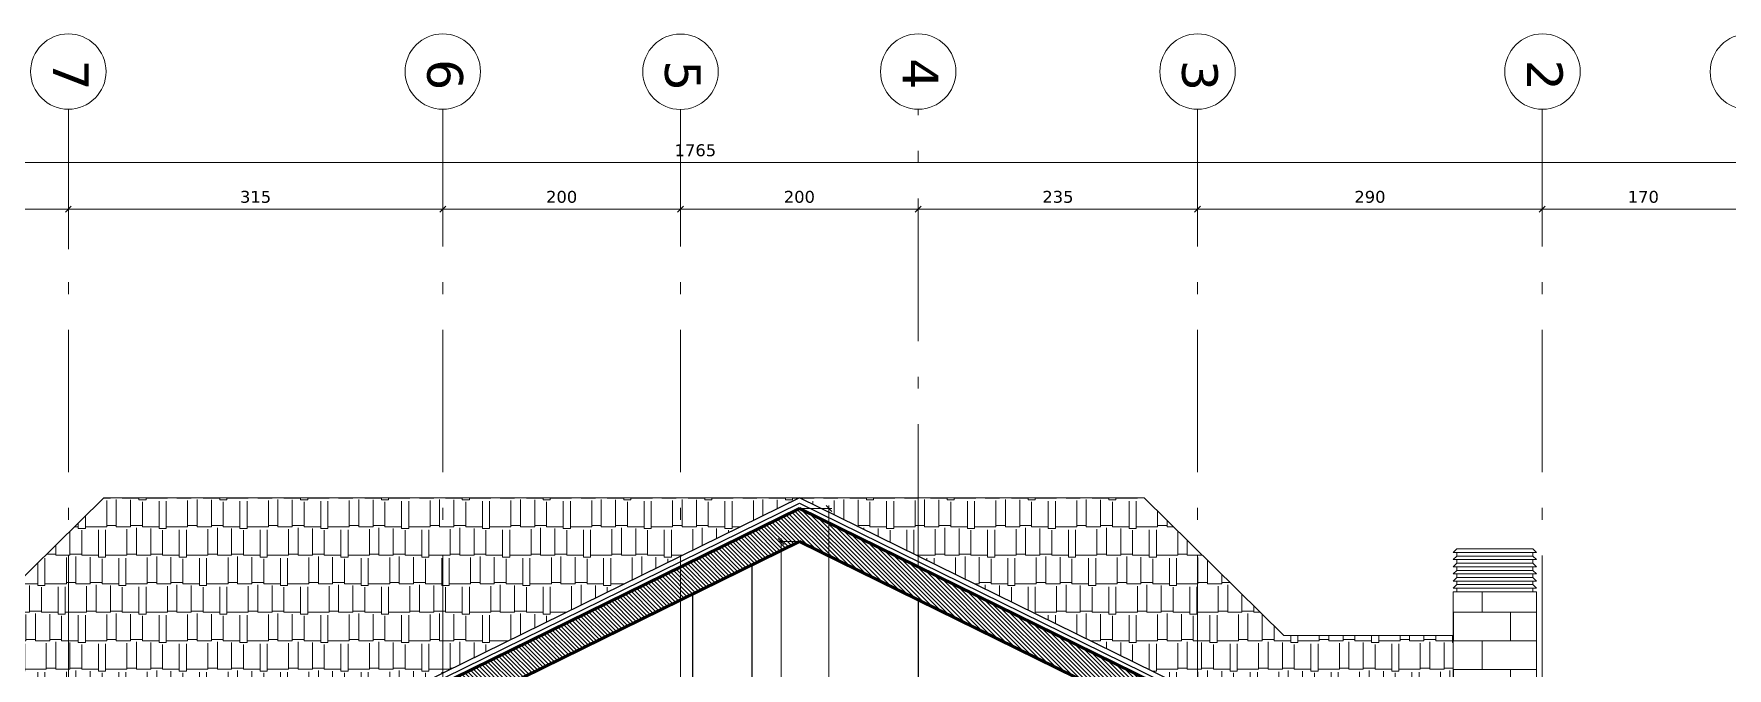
# Model space of a CAD drawing. Header units: inches. Extents: x -48 to 777, y -156 to 510.
# Drawn here: x 688.13 to 702.38, y -36.95 to -31.62 of the extents above; entities that cross this region are included whole.
import ezdxf

# ---------------------------------------------------------------- set-up
doc = ezdxf.new("R2010")
doc.units = ezdxf.units.IN
doc.header["$MEASUREMENT"] = 0
doc.linetypes.add('ACAD_ISO10W100', pattern=[18, 12, -3, 0, -3])
doc.layers.get('Defpoints').update_dxf_attribs({"lineweight": 5})
for name, color, linetype, lineweight in [('A-ANNOTATION', 34, 'Continuous', 5), ('A-AXIS ST', 251, 'ACAD_ISO10W100', 5), ('A-DIM', 9, 'Continuous', 5), ('A-PILLARS', 1, 'Continuous', 60), ('A-PROJECTION1', 6, 'Continuous', 30), ('C-STONE', 42, 'Continuous', 30), ('D-METAL', 156, 'Continuous', 20), ('D-STONE', 52, 'Continuous', 20), ('H-PILLARS', 61, 'Continuous', 5)]:
    doc.layers.add(name, color=color, linetype=linetype, lineweight=lineweight)
doc.layers.add('H-STONE', color=7, linetype='Continuous', lineweight=5, true_color=0xc8bd6a)
doc.layers.add('HH-DARK GREY', color=7, linetype='Continuous', lineweight=5, true_color=0x404040)
doc.styles.add('ROMAND', font='verdana.ttf')
doc.dimstyles.new('M-1.50', dxfattribs={"dimtxt": 0.1, "dimasz": 0.05, "dimexe": 0.025, "dimexo": 0.025, "dimgap": 0.05, "dimtad": 1, "dimlfac": 100, "dimrnd": 0.5, "dimzin": 9, "dimdsep": 46, "dimtxsty": 'ROMAND', "dimblk": 'OBLIQUE', "dimcen": 1, "dimdle": 0.025, "dimclrd": 256, "dimclre": 256, "dimclrt": 2, "dimadec": 0, "dimazin": 0, "dimtfac": 0.666667, "dimtmove": 2, "dimatfit": 3, "dimfxl": 0.04, "dimtolj": 1, "dimtzin": 5, "dimlwd": -1, "dimlwe": -1, "dimarcsym": 0})
pattern_1 = [(0, (590.39616, -335.52274), (0.51, 0.24), [0.12, -0.1, 0.14, -0.06, 0.18, -0.08]), (0, (590.51616, -335.51274), (0.51, 0.24), [0.1, -0.38, 0.08, -0.12]), (0, (590.75616, -335.53774), (0.51, 0.24), [0.06, -0.62]), (90, (590.39616, -335.52274), (-0.17, 0.24), [0.23, -0.73]), (90, (590.51616, -335.52274), (-0.17, 0.24), [0.225, -0.735]), (90, (590.61616, -335.52274), (-0.17, 0.24), [0.21, -0.75]), (90, (590.75616, -335.53774), (-0.17, 0.24), [0.23, -0.73]), (90, (590.81616, -335.53774), (-0.17, 0.24), [0.23, -0.73]), (90, (590.99616, -335.52274), (-0.17, 0.24), [0.22, -0.74])]

# ---------------------------------------------------------------- blocks, each defined once
blk = doc.blocks.new('_Oblique')
at = {"color": 0, "linetype": 'ByBlock', "lineweight": -2}
blk.add_line((-0.5, -0.5), (0.5, 0.5), dxfattribs=at)
blk = doc.blocks.new('*D2240')
at = {"layer": 'A-DIM', "transparency": 16777216}
for p, q in [((694.548, -35.888), (694.394, -35.888)), ((694.419, -35.863), (694.419, -40.235)), ((694.548, -40.21), (694.394, -40.21))]:
    blk.add_line(p, q, dxfattribs=at)
at = {"layer": 'Defpoints', "color": 0, "transparency": 16777216}
for p in [(694.573, -35.888), (694.419, -40.21), (694.573, -40.21)]:
    blk.add_point(p, dxfattribs=at)
at = {"layer": 'A-DIM', "transparency": 16777216, "xscale": 0.05, "yscale": 0.05, "zscale": 0.05}
for p, rotation in [((694.419, -35.888), 90), ((694.419, -40.21), 270)]:
    blk.add_blockref('_Oblique', p, dxfattribs=dict(at, rotation=rotation))
at = {"layer": 'A-DIM', "color": 2, "transparency": 16777216, "insert": (694.317, -38.049), "char_height": 0.1, "attachment_point": 5, "rotation": 90, "style": 'ROMAND'}
blk.add_mtext('\\A1;432', dxfattribs=at)
blk = doc.blocks.new('*D2274')
at = {"layer": 'A-DIM', "transparency": 16777216}
for p, q in [((694.598, -35.61), (694.847, -35.61)), ((694.822, -35.585), (694.822, -40.335)), ((694.074, -40.31), (694.847, -40.31))]:
    blk.add_line(p, q, dxfattribs=at)
at = {"layer": 'Defpoints', "color": 0, "transparency": 16777216}
for p in [(694.573, -35.61), (694.049, -40.31), (694.822, -40.31)]:
    blk.add_point(p, dxfattribs=at)
at = {"layer": 'A-DIM', "transparency": 16777216, "xscale": 0.05, "yscale": 0.05, "zscale": 0.05}
for p, rotation in [((694.822, -35.61), 90), ((694.822, -40.31), 270)]:
    blk.add_blockref('_Oblique', p, dxfattribs=dict(at, rotation=rotation))
at = {"layer": 'A-DIM', "color": 2, "transparency": 16777216, "insert": (694.72, -37.96), "char_height": 0.1, "attachment_point": 5, "rotation": 90, "style": 'ROMAND'}
blk.add_mtext('\\A1;470', dxfattribs=at)
blk = doc.blocks.new('*D2326')
at = {"layer": 'A-DIM', "transparency": 16777216}
for p, q in [((684.848, -33.09), (688.448, -33.09)), ((684.873, -33.428), (684.873, -33.065)), ((688.423, -33.428), (688.423, -33.065))]:
    blk.add_line(p, q, dxfattribs=at)
at = {"layer": 'Defpoints', "color": 0, "transparency": 16777216}
for p in [(688.423, -33.09), (684.873, -33.453), (688.423, -33.453)]:
    blk.add_point(p, dxfattribs=at)
at = {"layer": 'A-DIM', "transparency": 16777216, "xscale": 0.05, "yscale": 0.05, "zscale": 0.05, "rotation": 180}
blk.add_blockref('_Oblique', (684.873, -33.09), dxfattribs=at)
at = {"layer": 'A-DIM', "transparency": 16777216, "xscale": 0.05, "yscale": 0.05, "zscale": 0.05}
blk.add_blockref('_Oblique', (688.423, -33.09), dxfattribs=at)
at = {"layer": 'A-DIM', "color": 2, "transparency": 16777216, "insert": (686.648, -32.988), "char_height": 0.1, "attachment_point": 5, "style": 'ROMAND'}
blk.add_mtext('\\A1;355', dxfattribs=at)
blk = doc.blocks.new('*D2327')
at = {"layer": 'A-DIM', "transparency": 16777216}
for p, q in [((688.398, -33.09), (691.598, -33.09)), ((688.423, -33.428), (688.423, -33.065)), ((691.573, -33.296), (691.573, -33.065))]:
    blk.add_line(p, q, dxfattribs=at)
at = {"layer": 'Defpoints', "color": 0, "transparency": 16777216}
for p in [(691.573, -33.09), (691.573, -33.321), (688.423, -33.453)]:
    blk.add_point(p, dxfattribs=at)
at = {"layer": 'A-DIM', "transparency": 16777216, "xscale": 0.05, "yscale": 0.05, "zscale": 0.05, "rotation": 180}
blk.add_blockref('_Oblique', (688.423, -33.09), dxfattribs=at)
at = {"layer": 'A-DIM', "transparency": 16777216, "xscale": 0.05, "yscale": 0.05, "zscale": 0.05}
blk.add_blockref('_Oblique', (691.573, -33.09), dxfattribs=at)
at = {"layer": 'A-DIM', "color": 2, "transparency": 16777216, "insert": (689.998, -32.988), "char_height": 0.1, "attachment_point": 5, "style": 'ROMAND'}
blk.add_mtext('\\A1;315', dxfattribs=at)
blk = doc.blocks.new('*D2328')
at = {"layer": 'A-DIM', "transparency": 16777216}
for p, q in [((691.548, -33.09), (693.598, -33.09)), ((691.573, -33.296), (691.573, -33.065)), ((693.573, -33.23), (693.573, -33.065))]:
    blk.add_line(p, q, dxfattribs=at)
at = {"layer": 'Defpoints', "color": 0, "transparency": 16777216}
for p in [(693.573, -33.09), (691.573, -33.321), (693.573, -33.255)]:
    blk.add_point(p, dxfattribs=at)
at = {"layer": 'A-DIM', "transparency": 16777216, "xscale": 0.05, "yscale": 0.05, "zscale": 0.05, "rotation": 180}
blk.add_blockref('_Oblique', (691.573, -33.09), dxfattribs=at)
at = {"layer": 'A-DIM', "transparency": 16777216, "xscale": 0.05, "yscale": 0.05, "zscale": 0.05}
blk.add_blockref('_Oblique', (693.573, -33.09), dxfattribs=at)
at = {"layer": 'A-DIM', "color": 2, "transparency": 16777216, "insert": (692.573, -32.988), "char_height": 0.1, "attachment_point": 5, "style": 'ROMAND'}
blk.add_mtext('\\A1;200', dxfattribs=at)
blk = doc.blocks.new('*D2329')
at = {"layer": 'A-DIM', "transparency": 16777216}
for p, q in [((693.548, -33.09), (695.598, -33.09)), ((693.573, -33.23), (693.573, -33.065)), ((695.573, -33.23), (695.573, -33.065))]:
    blk.add_line(p, q, dxfattribs=at)
at = {"layer": 'Defpoints', "color": 0, "transparency": 16777216}
for p in [(695.573, -33.09), (693.573, -33.255), (695.573, -33.255)]:
    blk.add_point(p, dxfattribs=at)
at = {"layer": 'A-DIM', "transparency": 16777216, "xscale": 0.05, "yscale": 0.05, "zscale": 0.05, "rotation": 180}
blk.add_blockref('_Oblique', (693.573, -33.09), dxfattribs=at)
at = {"layer": 'A-DIM', "transparency": 16777216, "xscale": 0.05, "yscale": 0.05, "zscale": 0.05}
blk.add_blockref('_Oblique', (695.573, -33.09), dxfattribs=at)
at = {"layer": 'A-DIM', "color": 2, "transparency": 16777216, "insert": (694.573, -32.988), "char_height": 0.1, "attachment_point": 5, "style": 'ROMAND'}
blk.add_mtext('\\A1;200', dxfattribs=at)
blk = doc.blocks.new('*D2330')
at = {"layer": 'A-DIM', "transparency": 16777216}
for p, q in [((695.548, -33.09), (697.948, -33.09)), ((695.573, -33.23), (695.573, -33.065)), ((697.923, -33.23), (697.923, -33.065))]:
    blk.add_line(p, q, dxfattribs=at)
at = {"layer": 'Defpoints', "color": 0, "transparency": 16777216}
for p in [(697.923, -33.09), (695.573, -33.255), (697.923, -33.255)]:
    blk.add_point(p, dxfattribs=at)
at = {"layer": 'A-DIM', "transparency": 16777216, "xscale": 0.05, "yscale": 0.05, "zscale": 0.05, "rotation": 180}
blk.add_blockref('_Oblique', (695.573, -33.09), dxfattribs=at)
at = {"layer": 'A-DIM', "transparency": 16777216, "xscale": 0.05, "yscale": 0.05, "zscale": 0.05}
blk.add_blockref('_Oblique', (697.923, -33.09), dxfattribs=at)
at = {"layer": 'A-DIM', "color": 2, "transparency": 16777216, "insert": (696.748, -32.988), "char_height": 0.1, "attachment_point": 5, "style": 'ROMAND'}
blk.add_mtext('\\A1;235', dxfattribs=at)
blk = doc.blocks.new('*D2331')
at = {"layer": 'A-DIM', "transparency": 16777216}
for p, q in [((697.898, -33.09), (700.848, -33.09)), ((697.923, -33.23), (697.923, -33.065)), ((700.823, -33.212), (700.823, -33.065))]:
    blk.add_line(p, q, dxfattribs=at)
at = {"layer": 'Defpoints', "color": 0, "transparency": 16777216}
for p in [(700.823, -33.09), (697.923, -33.255), (700.823, -33.237)]:
    blk.add_point(p, dxfattribs=at)
at = {"layer": 'A-DIM', "transparency": 16777216, "xscale": 0.05, "yscale": 0.05, "zscale": 0.05, "rotation": 180}
blk.add_blockref('_Oblique', (697.923, -33.09), dxfattribs=at)
at = {"layer": 'A-DIM', "transparency": 16777216, "xscale": 0.05, "yscale": 0.05, "zscale": 0.05}
blk.add_blockref('_Oblique', (700.823, -33.09), dxfattribs=at)
at = {"layer": 'A-DIM', "color": 2, "transparency": 16777216, "insert": (699.373, -32.988), "char_height": 0.1, "attachment_point": 5, "style": 'ROMAND'}
blk.add_mtext('\\A1;290', dxfattribs=at)
blk = doc.blocks.new('*D2332')
at = {"layer": 'A-DIM', "transparency": 16777216}
for p, q in [((700.798, -33.09), (702.548, -33.09)), ((700.823, -33.212), (700.823, -33.065)), ((702.523, -33.259), (702.523, -33.065))]:
    blk.add_line(p, q, dxfattribs=at)
at = {"layer": 'Defpoints', "color": 0, "transparency": 16777216}
for p in [(702.523, -33.09), (700.823, -33.237), (702.523, -33.284)]:
    blk.add_point(p, dxfattribs=at)
at = {"layer": 'A-DIM', "transparency": 16777216, "xscale": 0.05, "yscale": 0.05, "zscale": 0.05, "rotation": 180}
blk.add_blockref('_Oblique', (700.823, -33.09), dxfattribs=at)
at = {"layer": 'A-DIM', "transparency": 16777216, "xscale": 0.05, "yscale": 0.05, "zscale": 0.05}
blk.add_blockref('_Oblique', (702.523, -33.09), dxfattribs=at)
at = {"layer": 'A-DIM', "color": 2, "transparency": 16777216, "insert": (701.673, -32.988), "char_height": 0.1, "attachment_point": 5, "style": 'ROMAND'}
blk.add_mtext('\\A1;170', dxfattribs=at)
blk = doc.blocks.new('*D2333')
at = {"layer": 'A-DIM', "transparency": 16777216}
for p, q in [((702.548, -32.698), (684.848, -32.698)), ((684.873, -33.428), (684.873, -32.673)), ((702.523, -33.259), (702.523, -32.673))]:
    blk.add_line(p, q, dxfattribs=at)
at = {"layer": 'Defpoints', "color": 0, "transparency": 16777216}
for p in [(684.873, -32.698), (702.523, -33.284), (684.873, -33.453)]:
    blk.add_point(p, dxfattribs=at)
at = {"layer": 'A-DIM', "transparency": 16777216, "xscale": 0.05, "yscale": 0.05, "zscale": 0.05, "rotation": 180}
blk.add_blockref('_Oblique', (684.873, -32.698), dxfattribs=at)
at = {"layer": 'A-DIM', "transparency": 16777216, "xscale": 0.05, "yscale": 0.05, "zscale": 0.05}
blk.add_blockref('_Oblique', (702.523, -32.698), dxfattribs=at)
at = {"layer": 'A-DIM', "color": 2, "transparency": 16777216, "insert": (693.698, -32.596), "char_height": 0.1, "attachment_point": 5, "style": 'ROMAND'}
blk.add_mtext('\\A1;1765', dxfattribs=at)
blk = doc.blocks.new('*D2416')
at = {"layer": 'A-DIM', "transparency": 16777216}
blk.add_arc((700.723, -38.91), 0.922, 153.8354, 180, dxfattribs=at)
at = {"layer": 'Defpoints', "color": 0, "transparency": 16777216}
for p in [(694.573, -35.888), (699.844, -38.634), (698.939, -38.91), (700.723, -38.91), (700.723, -38.91)]:
    blk.add_point(p, dxfattribs=at)
at = {"layer": 'A-DIM', "transparency": 16777216, "xscale": 0.05, "yscale": 0.05, "zscale": 0.05}
for p, rotation in [((699.896, -38.503), 63.835390589782), ((699.801, -38.91), 269.9999999999996)]:
    blk.add_blockref('_Oblique', p, dxfattribs=dict(at, rotation=rotation))
at = {"layer": 'A-DIM', "color": 2, "transparency": 16777216, "insert": (699.726, -38.678), "char_height": 0.1, "attachment_point": 5, "rotation": 76.9177, "style": 'ROMAND'}
blk.add_mtext('\\A1;26°', dxfattribs=at)
blk = doc.blocks.new('*D2417')
at = {"layer": 'A-DIM', "transparency": 16777216}
blk.add_arc((688.423, -38.91), 1.133, 0, 26.1646, dxfattribs=at)
at = {"layer": 'Defpoints', "color": 0, "transparency": 16777216}
for p in [(694.573, -35.888), (689.543, -38.738), (688.423, -38.91), (688.423, -38.91), (690.116, -38.91)]:
    blk.add_point(p, dxfattribs=at)
at = {"layer": 'A-DIM', "transparency": 16777216, "xscale": 0.05, "yscale": 0.05, "zscale": 0.05}
for p, rotation in [((689.44, -38.41), 116.1646094102182), ((689.556, -38.91), 270.0000003872761)]:
    blk.add_blockref('_Oblique', p, dxfattribs=dict(at, rotation=rotation))
at = {"layer": 'A-DIM', "color": 2, "transparency": 16777216, "insert": (689.626, -38.63), "char_height": 0.1, "attachment_point": 5, "rotation": 283.0823, "style": 'ROMAND'}
blk.add_mtext('\\A1;26°', dxfattribs=at)

msp = doc.modelspace()

# ---------------------------------------------------------------- hatches: boundary and pattern name
at = {"layer": 'H-PILLARS'}
h = msp.add_hatch(dxfattribs=at)
h.set_pattern_fill('ANSI31', color=256, scale=0.2, angle=90)
h.set_pattern_definition([(135, (590.396156, -335.32274), (-0.0176776695, -0.0176776695), [])])
h.paths.add_polyline_path([(694.57293, -35.88837), (700.72293, -38.90983), (700.97293, -38.90983), (700.97293, -38.55983), (700.87293, -38.55983), (700.87293, -38.70499), (694.57293, -35.60983), (688.27293, -38.70499), (688.27293, -38.55983), (688.17293, -38.55983), (688.17293, -38.90983), (688.42293, -38.90983)])
at = {"layer": 'H-STONE'}
h = msp.add_hatch(dxfattribs=at)
h.set_pattern_fill('AR-B816', color=256, scale=0.03)
h.set_pattern_definition([(0, (590.39616, -335.52274), (0, 0.24), []), (90, (590.39616, -335.52274), (-0.24, 0.24), [0.24, -0.24])])
h.paths.add_polyline_path([(700.07295, -37.55983), (700.77294, -37.55983), (700.77294, -36.30983), (700.07295, -36.30983)])
at = {"layer": 'HH-DARK GREY'}
h = msp.add_hatch(dxfattribs=at)
h.set_pattern_fill('AR-RSHKE', color=256, scale=0.02)
h.set_pattern_definition(pattern_1)
h.paths.add_polyline_path([(688.72293, -35.5207), (685.68712, -38.50983), (687.02293, -38.50983), (687.02293, -37.55983), (688.17293, -37.56003), (690.4224, -37.55983), (694.57293, -35.5207)])
h = msp.add_hatch(dxfattribs=at)
h.set_pattern_fill('AR-RSHKE', color=256, scale=0.02)
h.set_pattern_definition(pattern_1)
h.paths.add_polyline_path([(700.07295, -36.67811), (698.64992, -36.67811), (697.47257, -35.5207), (694.57293, -35.5207), (698.72347, -37.55983), (700.07295, -37.55983)])

# ---------------------------------------------------------------- linework, layer by layer
at = {"layer": 'A-ANNOTATION'}
for centre in [(688.42293, -31.93327), (691.57293, -31.93327), (693.57293, -31.93468), (695.57293, -31.93327), (697.92293, -31.93327), (700.82462, -31.93327), (702.55284, -31.93468)]:
    msp.add_circle(centre, 0.31723, dxfattribs=at)
at = {"layer": 'A-AXIS ST', "ltscale": 0.1}
for p, q in [((688.42293, -58.10497), (688.42293, -32.2505)), ((691.57293, -58.10497), (691.57293, -32.2505)), ((693.57293, -58.10497), (693.57293, -32.2505)), ((695.57293, -36.10113), (695.57293, -32.2505)), ((697.92293, -58.10497), (697.92293, -32.2505)), ((700.82293, -58.10497), (700.82293, -32.2505)), ((695.57293, -58.10497), (695.57293, -36.37967))]:
    msp.add_line(p, q, dxfattribs=at)
at = {"layer": 'A-PILLARS'}
msp.add_lwpolyline([(694.57293, -35.88837), (700.72293, -38.90983), (700.97293, -38.90983), (700.97293, -38.55983), (700.87293, -38.55983), (700.87293, -38.70499), (694.57293, -35.60983), (688.27293, -38.70499), (688.27293, -38.55983), (688.17293, -38.55983), (688.17293, -38.90983), (688.42293, -38.90983), (694.57293, -35.88837)], dxfattribs=at)
at = {"layer": 'A-PROJECTION1'}
for p, q in [((694.17293, -36.08489), (694.17293, -40.30983)), ((693.67293, -36.33054), (693.67293, -40.30983)), ((695.57293, -36.37967), (695.57293, -40.30983))]:
    msp.add_line(p, q, dxfattribs=at)
at = {"layer": 'C-STONE'}
msp.add_lwpolyline([(688.44057, -38.57806), (694.57293, -35.56527), (700.7053, -38.57806), (700.72293, -38.54216), (694.57293, -35.5207), (688.42293, -38.54216)], close=True, dxfattribs=at)
at = {"layer": 'D-METAL'}
for points in [[(700.07295, -35.97983), (700.77294, -35.97983), (700.74294, -35.94983), (700.10295, -35.94983)], [(700.07295, -36.03983), (700.77294, -36.03983), (700.74294, -36.00983), (700.10295, -36.00983)], [(700.10295, -36.00983), (700.74294, -36.00983), (700.74294, -35.97983), (700.10295, -35.97983)], [(700.10295, -36.06983), (700.74294, -36.06983), (700.74294, -36.03983), (700.10295, -36.03983)], [(700.07295, -36.09983), (700.77294, -36.09983), (700.74294, -36.06983), (700.10295, -36.06983)], [(700.07295, -36.15983), (700.77294, -36.15983), (700.74294, -36.12983), (700.10295, -36.12983)], [(700.10295, -36.12983), (700.74294, -36.12983), (700.74294, -36.09983), (700.10295, -36.09983)], [(700.10295, -36.18983), (700.74294, -36.18983), (700.74294, -36.15983), (700.10295, -36.15983)], [(700.07295, -36.21983), (700.77294, -36.21983), (700.74294, -36.18983), (700.10295, -36.18983)], [(700.07295, -36.27983), (700.77294, -36.27983), (700.74294, -36.24983), (700.10295, -36.24983)], [(700.10295, -36.24983), (700.74294, -36.24983), (700.74294, -36.21983), (700.10295, -36.21983)], [(700.10295, -36.30983), (700.74294, -36.30983), (700.74294, -36.27983), (700.10295, -36.27983)]]:
    msp.add_lwpolyline(points, close=True, dxfattribs=at)
at = {"layer": 'D-STONE'}
msp.add_lwpolyline([(700.07295, -36.67811), (698.64992, -36.67811), (697.47257, -35.5207), (688.72293, -35.5207), (685.68712, -38.50983)], dxfattribs=at)
msp.add_lwpolyline([(700.07295, -37.55983), (700.77294, -37.55983), (700.77294, -36.30983), (700.07295, -36.30983)], close=True, dxfattribs=at)

# ---------------------------------------------------------------- texts
at = {"layer": 'A-ANNOTATION', "char_height": 0.3, "width": 5.0170833, "attachment_point": 1, "rotation": 270, "style": 'ROMAND'}
for s, insert in [('\\pi2.4059;7', (688.59288, -29.42594)), ('\\pi2.4024;6', (691.74288, -29.42594)), ('\\pi2.4108;5', (693.74288, -29.42736)), ('\\pi2.3951;4', (695.74137, -29.42594)), ('\\pi2.4097;3', (698.09288, -29.42594)), ('\\pi2.407;2', (700.99456, -29.42595))]:
    msp.add_mtext(s, dxfattribs=dict(at, insert=insert))

# ---------------------------------------------------------------- dimensions: what is measured, and where the dimension line sits
at = {"layer": 'A-DIM'}
for base, p1, p2, picture, middle in [((684.87293, -32.69752), (702.52293, -33.28401), (684.87293, -33.45303), '*D2333', (693.69793, -32.59554)), ((688.42293, -33.09045), (684.87293, -33.45303), (688.42293, -33.45303), '*D2326', (686.64793, -32.98837)), ((691.57293, -33.09045), (688.42293, -33.45303), (691.57293, -33.32119), '*D2327', (689.99793, -32.98837)), ((693.57293, -33.09045), (691.57293, -33.32119), (693.57293, -33.25498), '*D2328', (692.57293, -32.98837)), ((695.57293, -33.09045), (693.57293, -33.25498), (695.57293, -33.25494), '*D2329', (694.57293, -32.98837)), ((697.92293, -33.09045), (695.57293, -33.25494), (697.92293, -33.25494), '*D2330', (696.74793, -32.98837)), ((700.82293, -33.09045), (697.92293, -33.25494), (700.82293, -33.23697), '*D2331', (699.37293, -32.98837)), ((702.52293, -33.09045), (700.82293, -33.23697), (702.52293, -33.28401), '*D2332', (701.67293, -32.98841))]:
    dim = msp.add_linear_dim(base=base, p1=p1, p2=p2, dimstyle='M-1.50', dxfattribs=at)
    dim.commit()
    dim.dimension.update_dxf_attribs({"geometry": picture, "text_midpoint": middle})
for base, p1, p2, picture, middle in [((694.82183, -40.30983), (694.57293, -35.60983), (694.04923, -40.30983), '*D2274', (694.71979, -37.95983)), ((694.41886, -40.20983), (694.57293, -35.88837), (694.57293, -40.20983), '*D2240', (694.31678, -38.0491))]:
    dim = msp.add_linear_dim(base=base, p1=p1, p2=p2, angle=90, dimstyle='M-1.50', dxfattribs=at)
    dim.commit()
    dim.dimension.update_dxf_attribs({"geometry": picture, "text_midpoint": middle})
for base, line1, line2, picture, middle in [((689.5429, -38.73802), ((688.42293, -38.90983), (690.11602, -38.90983)), ((688.42293, -38.90983), (694.57293, -35.88837)), '*D2417', (689.62602, -38.63026)), ((699.84374, -38.63359), ((694.57293, -35.88837), (700.72293, -38.90983)), ((700.72293, -38.90983), (698.93861, -38.90983)), '*D2416', (699.72585, -38.67813))]:
    dim = msp.add_angular_dim_2l(base=base, line1=line1, line2=line2, dimstyle='M-1.50', dxfattribs=at)
    dim.commit()
    dim.dimension.update_dxf_attribs({"geometry": picture, "text_midpoint": middle})

doc.saveas('drawing.dxf')
